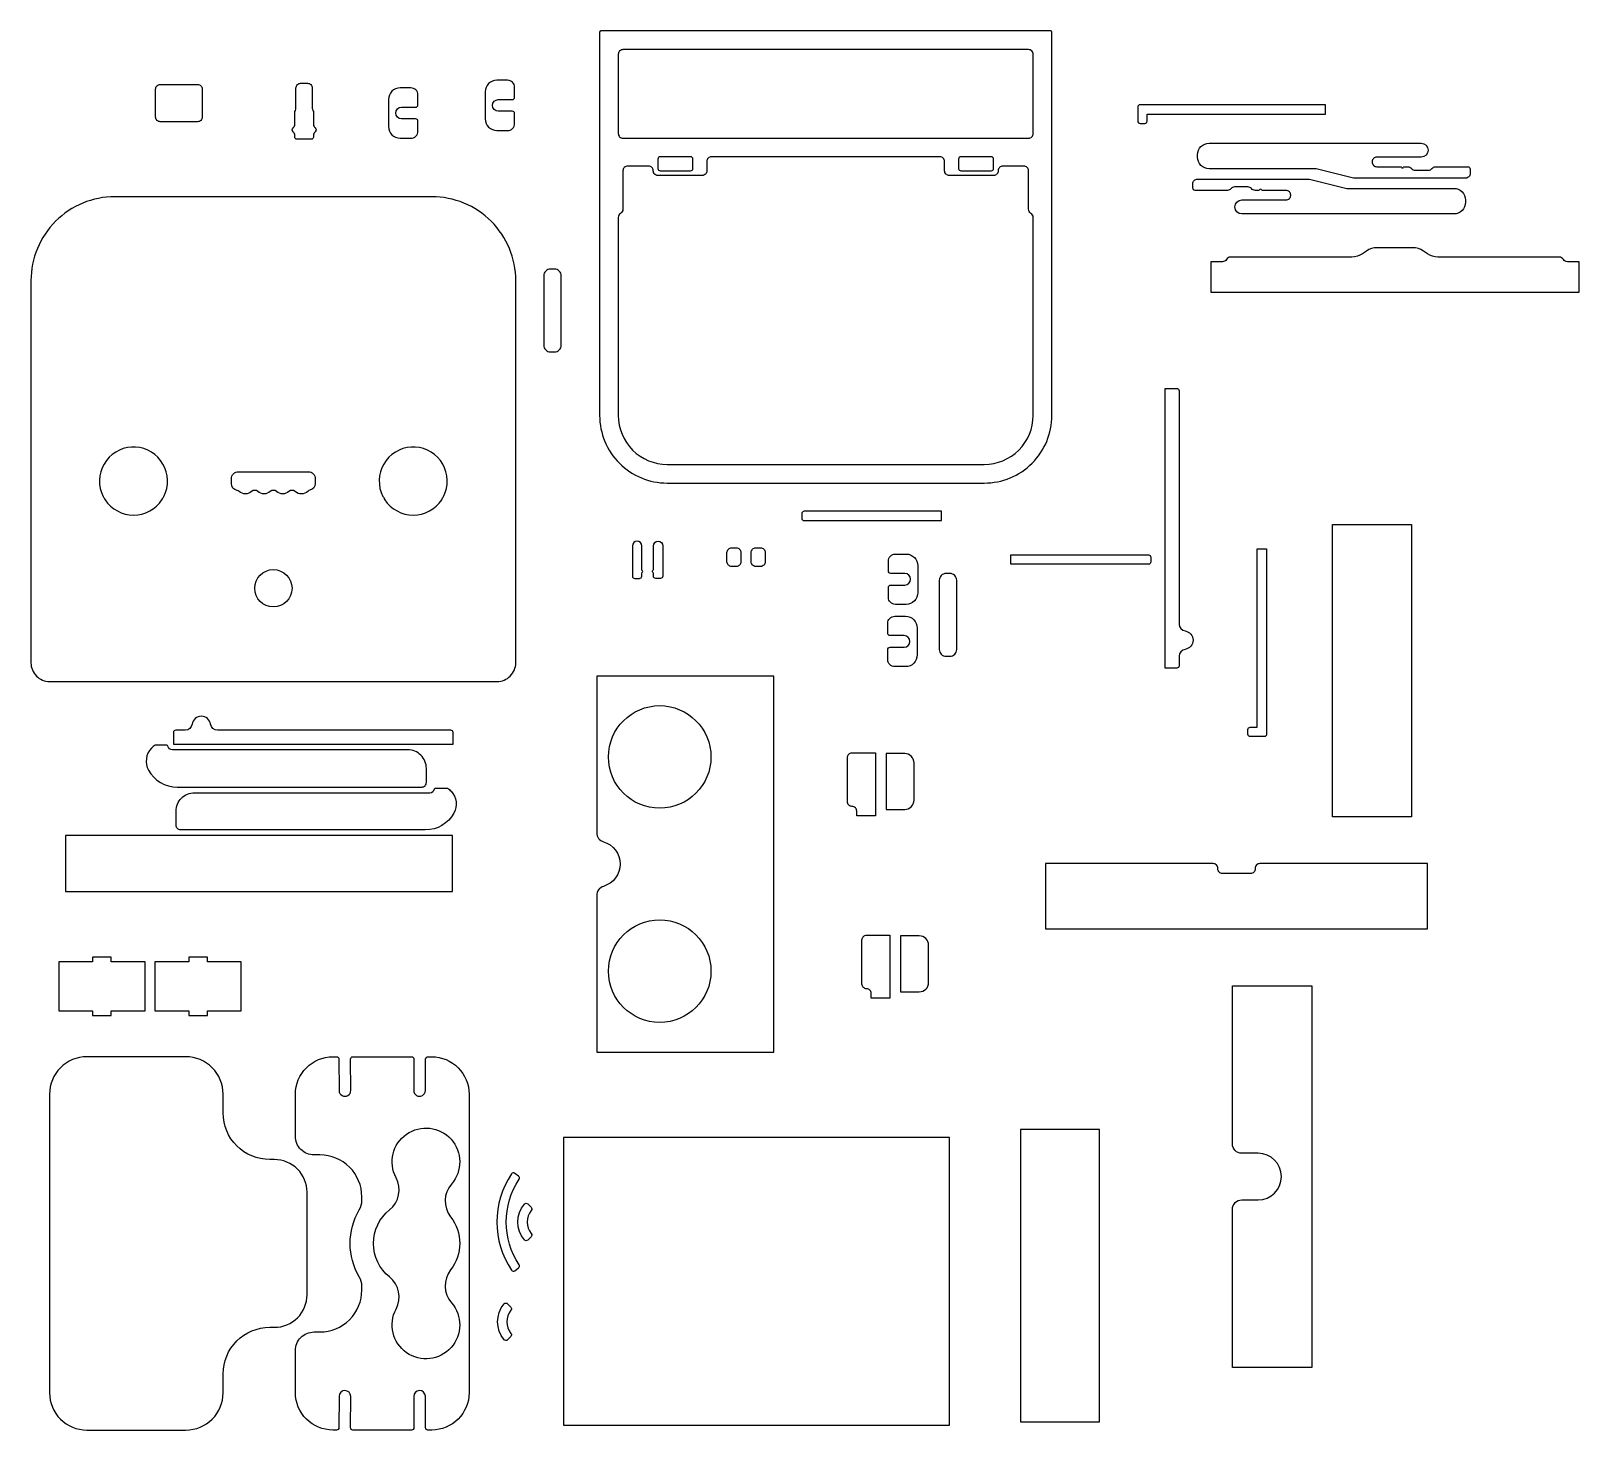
# Model space of a CAD drawing. Header units: inches. Extents: x 0.9 to 83.9, y 1.4 to 76.4.
import ezdxf

# ---------------------------------------------------------------- set-up
doc = ezdxf.new("R2010")
doc.units = ezdxf.units.IN
doc.header["$MEASUREMENT"] = 0
doc.layers.add('OUTSIDE.5POLY.5BIT(3)', color=254, linetype='Continuous', lineweight=25, true_color=0xd6d6d6)
doc.layers.add('SKINOUT.5POLY.5BIT(260)', color=141, linetype='Continuous')
doc.layers.add('SMLOUTSIDE.5POLY.5BIT(3)', color=201, linetype='Continuous')

msp = doc.modelspace()

# ---------------------------------------------------------------- linework, layer by layer
at = {"layer": 'OUTSIDE.5POLY.5BIT(3)'}
for points in [[(13.915, 41.54), (25.915, 41.54, 0.414214), (26.915, 42.54), (26.915, 63.04, 0.414214), (22.415, 67.54), (5.415, 67.54, 0.414214), (0.915, 63.04), (0.915, 42.54, 0.414214), (1.915, 41.54), (13.914, 41.54)], [(13.915, 52.79), (15.79, 52.79, -0.414214), (16.165, 52.415), (16.165, 52.164, -0.348997), (15.874, 51.799, 0.133582), (15.759, 51.736, -0.390334), (15.081, 51.727, 0.381966), (14.748, 51.727, -0.381966), (14.081, 51.727, 0.381966), (13.748, 51.727, -0.381966), (13.081, 51.727, 0.381966), (12.748, 51.727, -0.381966), (12.081, 51.727, 0.132866), (11.965, 51.785, -0.356394), (11.665, 52.153), (11.665, 52.415, -0.414214), (12.04, 52.79), (13.914, 52.79)]]:
    msp.add_lwpolyline(points, format="xyb", dxfattribs=at)
for points in [[(6.311, 54.112, 0.539719), (4.784, 51.47, 0.088875), (4.847, 51.387, -0.149705), (4.848, 51.384, 0.088875), (4.889, 51.289, 0.539932), (7.941, 51.289, 0.088875), (7.981, 51.384, -0.149705), (7.983, 51.387, 0.088875), (8.045, 51.47, 0.539507), (6.52, 54.112, 0.088875), (6.417, 54.1, -0.149705), (6.414, 54.1, 0.088875)], [(21.311, 54.112, 0.539719), (19.784, 51.47, 0.088875), (19.847, 51.387, -0.149705), (19.848, 51.384, 0.088875), (19.889, 51.289, 0.539932), (22.941, 51.289, 0.088875), (22.981, 51.384, -0.149705), (22.983, 51.387, 0.088875), (23.045, 51.47, 0.539507), (21.52, 54.112, 0.088875), (21.417, 54.1, -0.149705), (21.414, 54.1, 0.088875)]]:
    msp.add_lwpolyline(points, format="xyb", close=True, dxfattribs=at)
msp.add_lwpolyline([(39.827, 17.079), (29.479, 17.079), (29.479, 1.642), (50.177, 1.642), (50.177, 17.079), (39.828, 17.079)], dxfattribs=at)
msp.add_circle((13.915, 46.54), 1, dxfattribs=at)
at = {"layer": 'SKINOUT.5POLY.5BIT(260)'}
for points in [[(43.537, 76.432), (31.475, 76.432, 0.414214), (31.412, 76.369), (31.412, 55.807, 0.414214), (35.037, 52.182), (52.037, 52.182, 0.414214), (55.662, 55.807), (55.662, 76.369, 0.414214), (55.6, 76.432), (43.538, 76.432)], [(43.537, 70.682), (54.412, 70.682, 0.414214), (54.662, 70.932), (54.662, 75.182, 0.414214), (54.412, 75.432), (32.662, 75.432, 0.414214), (32.412, 75.182), (32.412, 70.932, 0.414214), (32.662, 70.682), (43.536, 70.682)], [(8.849, 73.564), (9.849, 73.564, -0.414214), (10.099, 73.314), (10.099, 71.814, -0.414214), (9.849, 71.564), (7.849, 71.564, -0.414214), (7.599, 71.814), (7.599, 73.314, -0.414214), (7.849, 73.564), (8.848, 73.564)], [(16.003, 72.833), (16.003, 72.291, 0.127017), (16.035, 72.17, -0.127017), (16.066, 72.049), (16.066, 71.405, 0.217833), (16.16, 71.23, -0.447214), (16.16, 71.021, 0.217833), (16.066, 70.846), (16.066, 70.735, -0.414214), (15.957, 70.626), (15.175, 70.626, -0.414214), (15.066, 70.735), (15.066, 70.846, 0.217833), (14.972, 71.021, -0.447214), (14.972, 71.23, 0.217833), (15.066, 71.405), (15.066, 72.049, -0.127017), (15.097, 72.17, 0.127017), (15.128, 72.291), (15.128, 73.376, -0.414214), (15.378, 73.626), (15.753, 73.626, -0.414214), (16.003, 73.376), (16.003, 72.834)], [(20.087, 72.029), (20.087, 71.304, 0.414214), (20.712, 70.679), (21.293, 70.679, 0.414214), (21.668, 71.054), (21.668, 71.592, 0.414214), (21.543, 71.717), (20.79, 71.717, -1), (20.79, 72.342), (21.543, 72.342, 0.414214), (21.668, 72.467), (21.668, 73.004, 0.414214), (21.293, 73.379), (20.712, 73.379, 0.414214), (20.087, 72.754), (20.087, 72.03)], [(25.272, 72.439), (25.272, 71.715, 0.414214), (25.897, 71.09), (26.479, 71.09, 0.414214), (26.854, 71.465), (26.854, 72.002, 0.414214), (26.729, 72.127), (25.976, 72.127, -1), (25.976, 72.752), (26.729, 72.752, 0.414214), (26.854, 72.877), (26.854, 73.414, 0.414214), (26.479, 73.789), (25.897, 73.789, 0.414214), (25.272, 73.164), (25.272, 72.44)], [(65.24, 72.474), (60.398, 72.474, 0.414214), (60.273, 72.349), (60.273, 71.599, 0.414214), (60.398, 71.474), (60.648, 71.474, 0.414214), (60.773, 71.599), (60.773, 71.974), (70.334, 71.974, 0.414214), (70.335, 71.975), (70.335, 72.473, 0.414214), (70.334, 72.474), (65.241, 72.474)], [(69.785, 70.415), (75.47, 70.415, -1), (75.47, 69.665), (73.095, 69.665, 0.414214), (72.845, 69.415), (72.845, 69.4, 0.414214), (73.095, 69.15), (74.362, 69.15, -0.267949), (74.416, 69.119, 0.57735), (74.524, 69.119, -0.267949), (74.578, 69.15), (74.759, 69.15, -0.227735), (74.954, 69.057, 0.227735), (75.15, 68.963), (75.853, 68.963, 0.227735), (76.048, 69.057, -0.227735), (76.243, 69.15), (77.97, 69.15, -0.414214), (78.095, 69.025), (78.095, 68.79, -0.414214), (77.845, 68.54), (71.845, 68.54), (69.845, 69.04), (64.099, 69.04, -0.414214), (63.474, 69.665), (63.474, 69.79, -0.414214), (64.099, 70.415), (69.784, 70.415)], [(43.537, 69.682), (37.412, 69.682, 0.414214), (37.162, 69.432), (37.162, 68.932, -0.414214), (36.912, 68.682), (34.537, 68.682, -0.414214), (34.287, 68.932, 0.414214), (34.037, 69.182), (32.912, 69.182, 0.414214), (32.662, 68.932), (32.662, 66.865, -0.267949), (32.537, 66.648, 0.267949), (32.412, 66.432), (32.412, 55.807, 0.414214), (35.037, 53.182), (52.037, 53.182, 0.414214), (54.662, 55.807), (54.662, 66.432, 0.267949), (54.537, 66.648, -0.267949), (54.412, 66.865), (54.412, 68.932, 0.414214), (54.162, 69.182), (53.037, 69.182, 0.414214), (52.787, 68.932, -0.414214), (52.537, 68.682), (50.162, 68.682, -0.414214), (49.912, 68.932), (49.912, 69.432, 0.414214), (49.662, 69.682), (43.538, 69.682)], [(35.475, 68.932), (36.287, 68.932, 0.414214), (36.412, 69.057), (36.412, 69.557, 0.414214), (36.287, 69.682), (34.662, 69.682, 0.414214), (34.537, 69.557), (34.537, 69.057, 0.414214), (34.662, 68.932), (35.474, 68.932)], [(51.6, 68.932), (52.412, 68.932, 0.414214), (52.537, 69.057), (52.537, 69.557, 0.414214), (52.412, 69.682), (50.787, 69.682, 0.414214), (50.662, 69.557), (50.662, 69.057, 0.414214), (50.787, 68.932), (51.599, 68.932)], [(71.534, 66.615), (65.849, 66.615, -1), (65.849, 67.365), (68.224, 67.365, 0.414214), (68.474, 67.615), (68.474, 67.63, 0.414214), (68.224, 67.88), (66.957, 67.88, -0.267949), (66.903, 67.912, 0.57735), (66.795, 67.912, -0.267949), (66.741, 67.88), (66.56, 67.88, -0.227735), (66.365, 67.974, 0.227735), (66.17, 68.068), (65.466, 68.068, 0.227735), (65.271, 67.974, -0.227735), (65.076, 67.88), (63.349, 67.88, -0.414214), (63.224, 68.005), (63.224, 68.24, -0.414214), (63.474, 68.49), (69.474, 68.49), (71.474, 67.99), (77.22, 67.99, -0.414214), (77.845, 67.365), (77.845, 67.24, -0.414214), (77.22, 66.615), (71.535, 66.615)], [(74.061, 62.428), (83.935, 62.428), (83.935, 64.052, 0.414214), (83.934, 64.053), (83.31, 64.053, -0.267949), (83.094, 64.178, 0.267949), (82.877, 64.303), (76.371, 64.303, -0.15172), (75.804, 64.479), (75.59, 64.626, 0.15172), (75.023, 64.802), (73.097, 64.802, 0.15172), (72.531, 64.626), (72.316, 64.479, -0.15172), (71.75, 64.303), (65.243, 64.303, 0.267949), (65.027, 64.178, -0.267949), (64.81, 64.053), (64.186, 64.053, 0.414214), (64.185, 64.052), (64.185, 62.428), (74.06, 62.428)], [(28.415, 61.437), (28.415, 59.584, 0.414214), (28.78, 59.219), (28.988, 59.219, 0.414214), (29.353, 59.584), (29.353, 63.292, 0.414214), (28.988, 63.657), (28.78, 63.657, 0.414214), (28.415, 63.292), (28.415, 61.438)], [(61.737, 49.756), (61.737, 57.254, -0.414214), (61.738, 57.255), (62.362, 57.255, -0.414214), (62.487, 57.13), (62.487, 44.621, 0.372825), (62.809, 44.25, -0.866025), (62.809, 43.261, 0.372825), (62.487, 42.889), (62.487, 42.38, -0.414214), (62.362, 42.255), (61.738, 42.255, -0.414214), (61.737, 42.256), (61.737, 49.755)], [(46.001, 50.166), (49.751, 50.166), (49.751, 50.666), (42.376, 50.666, 0.414214), (42.251, 50.541), (42.251, 50.291, 0.414214), (42.376, 50.166), (46, 50.166)], [(33.169, 48.002), (33.169, 47.19, 0.414214), (33.294, 47.065), (33.544, 47.065, 0.414214), (33.669, 47.19), (33.669, 47.341, -0.257543), (33.698, 47.394, 0.551677), (33.698, 47.486, -0.257543), (33.669, 47.539), (33.669, 48.815, 1), (33.169, 48.815), (33.169, 48.003)], [(34.794, 48.002), (34.794, 47.19, -0.414214), (34.669, 47.065), (34.419, 47.065, -0.414214), (34.294, 47.19), (34.294, 47.341, 0.257543), (34.265, 47.394, -0.551677), (34.265, 47.486, 0.257543), (34.294, 47.539), (34.294, 48.815, -1), (34.794, 48.815), (34.794, 48.003)], [(38.241, 48.211), (38.241, 48.46, -0.414214), (38.491, 48.71), (38.741, 48.71, -0.414214), (38.991, 48.46), (38.991, 47.96, -0.414214), (38.741, 47.71), (38.491, 47.71, -0.414214), (38.241, 47.96), (38.241, 48.21)], [(40.291, 48.21), (40.291, 47.96, -0.414214), (40.041, 47.71), (39.791, 47.71, -0.414214), (39.541, 47.96), (39.541, 48.46, -0.414214), (39.791, 48.71), (40.041, 48.71, -0.414214), (40.291, 48.46), (40.291, 48.211)], [(48.477, 47.025), (48.477, 46.301, -0.414214), (47.852, 45.676), (47.27, 45.676, -0.414214), (46.895, 46.051), (46.895, 46.588, -0.414214), (47.02, 46.713), (47.774, 46.713, 1), (47.774, 47.338), (47.02, 47.338, -0.414214), (46.895, 47.463), (46.895, 48, -0.414214), (47.27, 48.375), (47.852, 48.375, -0.414214), (48.477, 47.75), (48.477, 47.026)], [(57.22, 47.827), (53.471, 47.827), (53.471, 48.327), (60.846, 48.327, -0.414214), (60.971, 48.202), (60.971, 47.952, -0.414214), (60.846, 47.827), (57.221, 47.827)], [(67.181, 43.556), (67.181, 38.713, -0.414214), (67.056, 38.588), (66.306, 38.588, -0.414214), (66.181, 38.713), (66.181, 38.963, -0.414214), (66.306, 39.088), (66.681, 39.088), (66.681, 48.65, -0.414214), (66.682, 48.651), (67.18, 48.651, -0.414214), (67.181, 48.65), (67.181, 43.557)], [(49.622, 45.113), (49.622, 43.26, 0.414214), (49.987, 42.895), (50.195, 42.895, 0.414214), (50.56, 43.26), (50.56, 46.967, 0.414214), (50.195, 47.332), (49.987, 47.332, 0.414214), (49.622, 46.967), (49.622, 45.114)], [(48.442, 43.685), (48.442, 42.961, -0.414214), (47.817, 42.336), (47.236, 42.336, -0.414214), (46.861, 42.711), (46.861, 43.248, -0.414214), (46.986, 43.373), (47.739, 43.373, 1), (47.739, 43.998), (46.986, 43.998, -0.414214), (46.861, 44.123), (46.861, 44.66, -0.414214), (47.236, 45.035), (47.817, 45.035, -0.414214), (48.442, 44.41), (48.442, 43.686)], [(16.053, 38.176), (23.551, 38.176, 0.414214), (23.552, 38.177), (23.552, 38.801, 0.414214), (23.427, 38.926), (10.918, 38.926, -0.372825), (10.547, 39.248, 0.866025), (9.558, 39.248, -0.372825), (9.186, 38.926), (8.677, 38.926, 0.414214), (8.552, 38.801), (8.552, 38.177, 0.414214), (8.553, 38.176), (16.052, 38.176)], [(14.197, 35.876), (21.872, 35.876, 0.414214), (22.122, 36.126), (22.122, 36.876, 0.414214), (21.122, 37.876), (8.501, 37.876, -0.356394), (8.256, 38.076, 0.356394), (8.195, 38.126), (7.564, 38.126, 0.041385), (7.371, 37.955, 0.32727), (7.218, 36.782, 0.2734), (8.751, 35.876), (14.196, 35.876)], [(46.198, 36.026), (46.198, 34.339), (45.199, 34.339, -0.414214), (45.198, 34.34), (45.198, 34.589, 0.414214), (44.948, 34.839, -0.414214), (44.698, 35.089), (44.698, 37.464, -0.414214), (44.948, 37.714), (46.198, 37.714), (46.198, 36.027)], [(46.771, 36.175), (46.771, 34.675), (47.771, 34.675, 0.414214), (48.271, 35.175), (48.271, 37.175, 0.414214), (47.771, 37.675), (46.771, 37.675), (46.771, 36.176)], [(16.618, 33.576), (8.943, 33.576, -0.414214), (8.693, 33.826), (8.693, 34.576, -0.414214), (9.693, 35.576), (22.314, 35.576, 0.356394), (22.559, 35.776, -0.356394), (22.62, 35.826), (23.252, 35.826, -0.041385), (23.445, 35.655, -0.32727), (23.597, 34.482, -0.2734), (22.064, 33.576), (16.619, 33.576)], [(13.147, 30.276), (23.52, 30.276, 0.414214), (23.521, 30.277), (23.521, 33.275, 0.414214), (23.52, 33.276), (2.772, 33.276, 0.414214), (2.771, 33.275), (2.771, 30.277, 0.414214), (2.772, 30.276), (13.146, 30.276)], [(65.569, 28.27), (75.808, 28.27), (75.808, 31.77), (66.818, 31.77, 0.414214), (66.568, 31.52), (66.568, 31.489, -0.414214), (66.318, 31.239), (64.818, 31.239, -0.414214), (64.568, 31.489), (64.568, 31.52, 0.414214), (64.318, 31.77), (55.328, 31.77), (55.328, 28.27), (65.568, 28.27)], [(46.981, 26.245), (46.981, 24.558), (45.982, 24.558, -0.414214), (45.981, 24.559), (45.981, 24.808, 0.414214), (45.731, 25.058, -0.414214), (45.481, 25.308), (45.481, 27.683, -0.414214), (45.731, 27.933), (46.981, 27.933), (46.981, 26.246)], [(47.554, 26.393), (47.554, 24.894), (48.554, 24.894, 0.414214), (49.054, 25.394), (49.054, 27.394, 0.414214), (48.554, 27.894), (47.554, 27.894), (47.554, 26.394)], [(69.599, 14.982), (69.599, 4.743), (65.349, 4.743), (65.349, 13.233, -0.414214), (65.849, 13.733), (66.724, 13.733, 1), (66.724, 16.233), (65.849, 16.233, -0.414214), (65.349, 16.733), (65.349, 25.223), (69.599, 25.223), (69.599, 14.983)], [(1.909, 11.399), (1.909, 3.389, 0.414214), (3.909, 1.389), (9.222, 1.389, 0.414214), (11.222, 3.389), (11.222, 4.399, -0.414214), (13.722, 6.899), (13.972, 6.899, 0.414214), (15.722, 8.649), (15.722, 14.149, 0.414214), (13.972, 15.899), (13.722, 15.899, -0.414214), (11.222, 18.399), (11.222, 19.409, 0.414214), (9.222, 21.409), (3.909, 21.409, 0.414214), (1.909, 19.409), (1.909, 11.4)], [(24.409, 11.399), (24.409, 3.389, -0.414214), (22.409, 1.389), (22.204, 1.389, -0.411906), (22.079, 1.513), (22.065, 3.199, 1), (21.44, 3.194), (21.454, 1.515, -0.416525), (21.329, 1.389), (18.177, 1.389, -0.416525), (18.052, 1.515), (18.065, 3.194, 1), (17.44, 3.199), (17.427, 1.513, -0.411906), (17.302, 1.389), (17.097, 1.389, -0.414214), (15.097, 3.389), (15.097, 5.649, -0.414214), (16.097, 6.649), (16.409, 6.649, 0.414214), (18.659, 8.899), (18.659, 9.094, 0.133177), (18.522, 9.6, -0.271163), (18.522, 13.199, 0.133177), (18.659, 13.704), (18.659, 13.899, 0.414214), (16.409, 16.149), (16.097, 16.149, -0.414214), (15.097, 17.149), (15.097, 19.409, -0.414214), (17.097, 21.409), (17.302, 21.409, -0.411906), (17.427, 21.285), (17.44, 19.6, 1), (18.065, 19.605), (18.052, 21.283, -0.416525), (18.177, 21.409), (21.329, 21.409, -0.416525), (21.454, 21.283), (21.44, 19.605, 1), (22.065, 19.6), (22.079, 21.285, -0.411906), (22.204, 21.409), (22.409, 21.409, -0.414214), (24.409, 19.409), (24.409, 11.4)]]:
    msp.add_lwpolyline(points, format="xyb", dxfattribs=at)
for points in [[(74.957, 41.715), (74.957, 34.278), (70.707, 34.278), (70.707, 49.965), (74.957, 49.965), (74.957, 41.716)], [(53.976, 10.078), (53.976, 1.828), (58.226, 1.828), (58.226, 17.516), (53.976, 17.516), (53.976, 10.079)]]:
    msp.add_lwpolyline(points, dxfattribs=at)
for points in [[(4.219, 23.869), (4.219, 23.619), (5.219, 23.619), (5.219, 23.869), (7.032, 23.869), (7.032, 26.494), (5.219, 26.494), (5.219, 26.744), (4.219, 26.744), (4.219, 26.494), (2.407, 26.494), (2.407, 23.869)], [(9.376, 23.869), (9.376, 23.619), (10.376, 23.619), (10.376, 23.869), (12.188, 23.869), (12.188, 26.494), (10.376, 26.494), (10.376, 26.744), (9.376, 26.744), (9.376, 26.494), (7.563, 26.494), (7.563, 23.869)]]:
    msp.add_lwpolyline(points, close=True, dxfattribs=at)
for points in [[(23.418, 12.824, -0.344765), (23.418, 9.974, 0.359442), (23.464, 8.214, -1.901401), (20.496, 7.875, 0.359442), (20.144, 9.6, -0.47788), (20.144, 13.199, 0.359442), (20.496, 14.923, -1.901401), (23.464, 14.584, 0.359442)], [(27.067, 15.013), (26.863, 15.158, 0.422374), (26.687, 15.126, 0.304599), (26.687, 9.969, 0.422374), (26.863, 9.937), (27.067, 10.082, 0.405624), (27.098, 10.253, -0.303706), (27.098, 14.841, 0.405624)], [(27.374, 11.587, -0.361838), (27.374, 13.507, -0.441135), (27.559, 13.515), (27.736, 13.338, -0.381966), (27.745, 13.171, 0.350397), (27.745, 11.923, -0.381966), (27.736, 11.757), (27.559, 11.579, -0.441135)], [(26.287, 6.236, -0.361838), (26.287, 8.156, -0.441135), (26.471, 8.164), (26.649, 7.987, -0.381966), (26.658, 7.82, 0.350397), (26.658, 6.572, -0.381966), (26.649, 6.406), (26.471, 6.228, -0.441135)]]:
    msp.add_lwpolyline(points, format="xyb", close=True, dxfattribs=at)
at = {"layer": 'SMLOUTSIDE.5POLY.5BIT(3)'}
msp.add_lwpolyline([(40.758, 31.749), (40.758, 41.832), (31.258, 41.832), (31.258, 33.425, 0.331679), (31.616, 32.946, -0.745356), (31.616, 30.55, 0.331679), (31.258, 30.071), (31.258, 21.664), (40.758, 21.664), (40.758, 31.748)], format="xyb", dxfattribs=at)
for centre in [(34.633, 37.493), (34.633, 26.003)]:
    msp.add_circle(centre, 2.75, dxfattribs=at)

doc.saveas('drawing.dxf')
